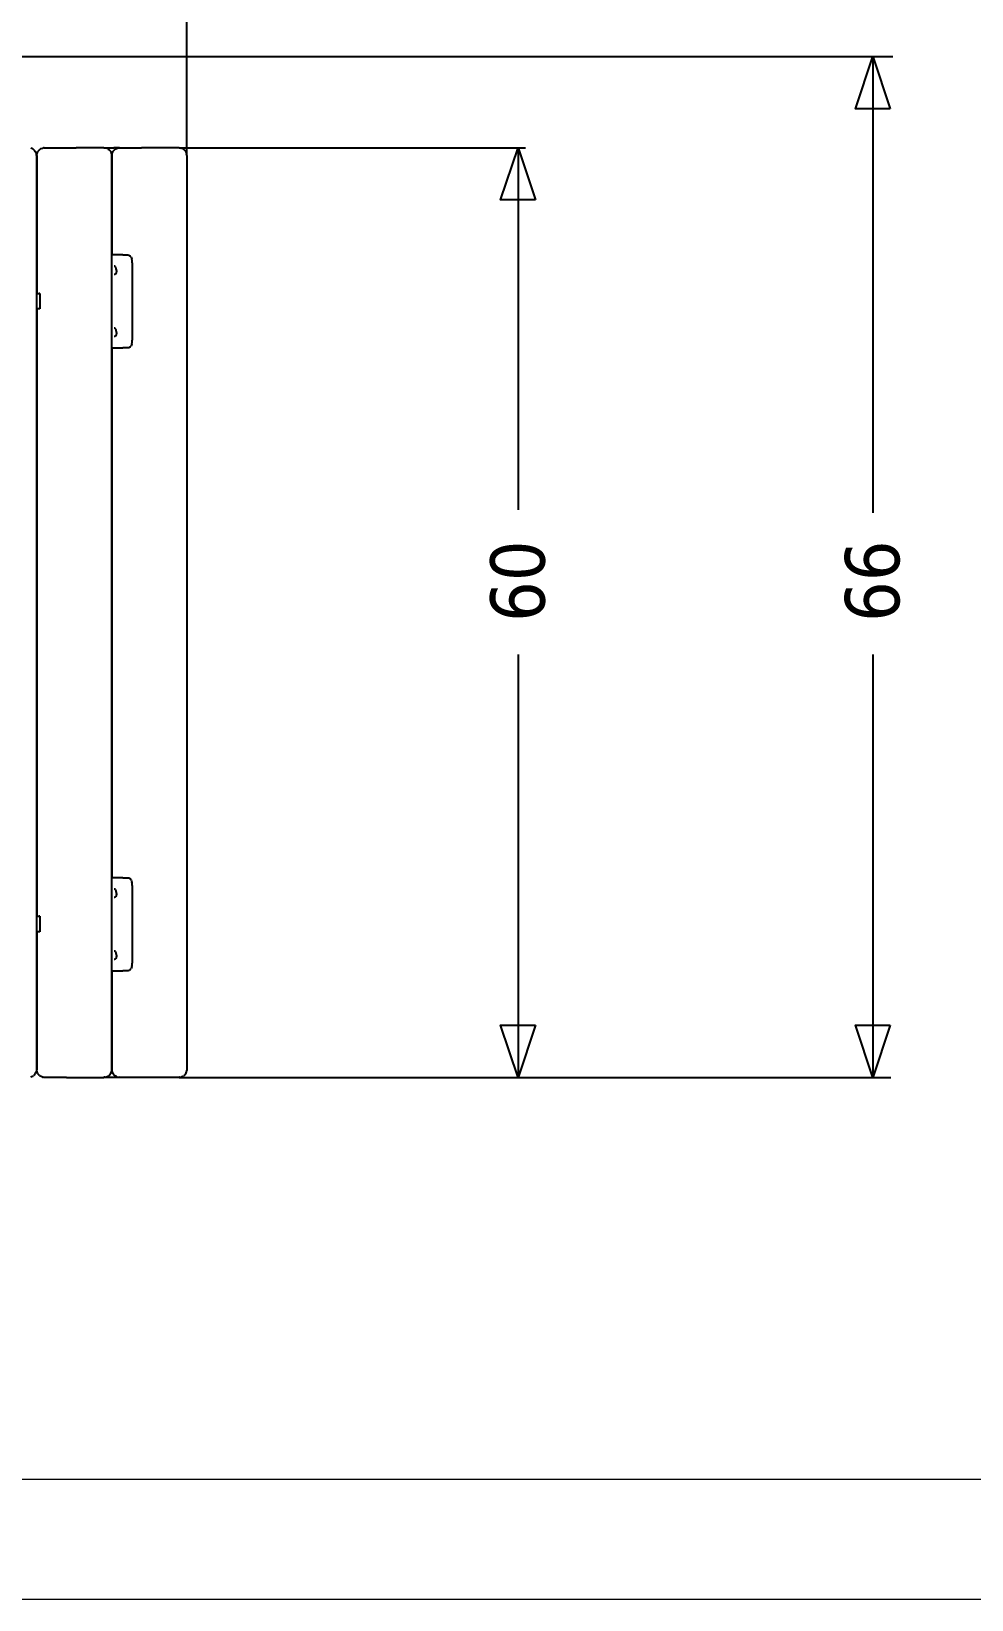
# Model space of a CAD drawing. Header units: inches. Extents: x 15 to 4613, y 7 to 3258.
# Drawn here: x 1724 to 2331, y 7 to 1019 of the extents above; entities that cross this region are included whole.
import ezdxf

# ---------------------------------------------------------------- set-up
doc = ezdxf.new("R2010")
doc.units = ezdxf.units.IN
doc.header["$MEASUREMENT"] = 0
doc.layers.add('tabelka', color=155, linetype='Continuous')
doc.styles.add('Tahoma', font='tahoma.ttf')

msp = doc.modelspace()

# ---------------------------------------------------------------- linework, layer by layer
for p, q in [((1824.6, 939.4), (1824.6, 1347.3)), ((1467.9, 1003.2), (2280.1, 1003.2)), ((2267.1, 1003.2), (2267.1, 708.7)), ((1724.7, 943.9), (1724, 944.2)), ((1725.5, 943.5), (1724.7, 943.9)), ((1725.5, 943.5), (1725.8, 943.2)), ((1725.8, 943.2), (1726.4, 942.7)), ((1726.4, 942.7), (1726.9, 942)), ((1726.9, 942), (1727, 941.7)), ((1727, 941.7), (1727.3, 941.2)), ((1728.2, 941.2), (1728.6, 942)), ((1728.6, 942), (1729.1, 942.7)), ((1729.1, 942.7), (1729.7, 943.2)), ((1729.7, 943.2), (1729.9, 943.4)), ((1729.9, 943.4), (1730, 943.4)), ((1730, 943.5), (1730.7, 943.9)), ((1730, 943.5), (1730, 943.4)), ((1730.7, 943.9), (1731.5, 944.2)), ((1731.6, 944.2), (1731.5, 944.2)), ((1731.6, 944.2), (1731.7, 944.2)), ((1731.7, 944.2), (1731.9, 944.3)), ((1731.9, 944.3), (1732.2, 944.3)), ((1732.5, 944.3), (1732.2, 944.3)), ((1732.5, 944.3), (1732.8, 944.4)), ((1732.8, 944.4), (1746.9, 944.4)), ((1746.9, 944.4), (1753.3, 944.4)), ((1757.1, 944.4), (1753.3, 944.4)), ((1767.3, 944.4), (1757.1, 944.4)), ((1771.1, 944.4), (1767.3, 944.4)), ((1771.1, 944.4), (1771.5, 944.3)), ((1771.1, 944.4), (1777.5, 944.4)), ((1771.5, 944.3), (1771.7, 944.3)), ((1771.7, 944.3), (1772.1, 944.3)), ((1772.1, 944.3), (1772.3, 944.2)), ((1772.3, 944.2), (1772.4, 944.2)), ((1772.4, 944.2), (1772.4, 944.2)), ((1773.2, 943.9), (1772.4, 944.2)), ((1773.7, 943.6), (1773.2, 943.9)), ((1773.2, 943.9), (1773.2, 943.9)), ((1773.9, 943.5), (1773.7, 943.6)), ((1773.9, 943.5), (1774.3, 943.2)), ((1774.3, 943.2), (1774.3, 943.2)), ((1774.3, 943.2), (1774.9, 942.7)), ((1774.9, 942.7), (1775.3, 942.1)), ((1775.3, 942.1), (1775.4, 942)), ((1775.4, 942), (1775.5, 941.7)), ((1775.5, 941.7), (1775.6, 941.5)), ((1775.6, 941.5), (1775.8, 941.2)), ((1776.7, 941.2), (1776.8, 941.5)), ((1776.8, 941.5), (1777, 942)), ((1777, 942), (1777.1, 942.1)), ((1777.1, 942.1), (1777.5, 942.7)), ((1781.3, 944.4), (1777.5, 944.4)), ((1777.5, 942.7), (1778.1, 943.2)), ((1778.1, 943.2), (1778.4, 943.4)), ((1778.1, 943.2), (1778.1, 943.2)), ((1778.1, 943.2), (1778.1, 943.2)), ((1778.4, 943.4), (1778.5, 943.4)), ((1778.5, 943.5), (1778.7, 943.6)), ((1778.5, 943.5), (1778.5, 943.4)), ((1778.7, 943.6), (1778.8, 943.7)), ((1778.7, 943.6), (1778.7, 943.6)), ((1778.8, 943.7), (1778.9, 943.7)), ((1778.9, 943.7), (1779.2, 943.9)), ((1779.2, 943.9), (1780, 944.2)), ((1779.2, 943.9), (1779.2, 943.9)), ((1780.1, 944.2), (1780, 944.2)), ((1780, 944.2), (1780, 944.2)), ((1780.1, 944.2), (1780.3, 944.3)), ((1780.1, 944.2), (1780.1, 944.2)), ((1780.3, 944.3), (1780.7, 944.3)), ((1781, 944.3), (1780.7, 944.3)), ((1781, 944.3), (1781.3, 944.4)), ((1781.3, 944.4), (1791.5, 944.4)), ((1791.5, 944.4), (1795.3, 944.4)), ((1805.5, 944.4), (1795.3, 944.4)), ((1819.6, 944.4), (1805.5, 944.4)), ((1819.6, 944.4), (2043.2, 944.4)), ((1819.6, 944.4), (1819.9, 944.3)), ((1819.9, 944.3), (1820.2, 944.3)), ((1820.2, 944.3), (1820.5, 944.3)), ((1820.5, 944.3), (1820.7, 944.2)), ((1820.7, 944.2), (1820.9, 944.2)), ((1821.7, 943.9), (1820.9, 944.2)), ((1822.4, 943.5), (1821.7, 943.9)), ((1822.4, 943.5), (1822.7, 943.2)), ((1822.7, 943.2), (1823.4, 942.7)), ((1823.4, 942.7), (1823.9, 942)), ((1823.9, 942), (1824, 941.7)), ((1824, 941.7), (1824.2, 941.2)), ((2038.3, 944.4), (2038.3, 710.6)), ((1727.3, 941.2), (1727.3, 941)), ((1727.3, 941), (1727.6, 940.2)), ((1727.6, 939.4), (1727.6, 940.2)), ((1727.6, 940.2), (1727.6, 940.2)), ((1727.6, 939.4), (1727.6, 875.2)), ((1727.8, 939.4), (1727.9, 940)), ((1727.8, 939.4), (1727.8, 875.2)), ((1727.9, 940.2), (1728, 940.3)), ((1727.9, 940), (1727.9, 940.2)), ((1728, 940.3), (1728.1, 941)), ((1728.1, 941), (1728.2, 941.1)), ((1728.2, 941.1), (1728.2, 941.2)), ((1775.8, 941.2), (1775.8, 941)), ((1775.8, 941), (1775.9, 940.8)), ((1775.9, 940.8), (1776, 940.2)), ((1776, 940.2), (1776, 940.1)), ((1776, 940.1), (1776.1, 939.4)), ((1776.1, 939.4), (1776.1, 875.2)), ((1776.3, 939.4), (1776.4, 940)), ((1776.3, 939.4), (1776.3, 875.2)), ((1776.4, 940.3), (1776.5, 940.8)), ((1776.4, 940.2), (1776.4, 940.3)), ((1776.4, 940.1), (1776.4, 940.2)), ((1776.4, 940.1), (1776.4, 940)), ((1776.5, 940.8), (1776.6, 941)), ((1776.6, 941), (1776.7, 941.2)), ((1824.2, 941.2), (1824.3, 941)), ((1824.3, 941), (1824.5, 940.2)), ((1824.6, 939.4), (1824.5, 940.2)), ((1824.5, 940.2), (1824.5, 940.2)), ((1824.6, 939.4), (1824.6, 349.4)), ((1727.8, 875.2), (1727.6, 875.2)), ((1727.6, 875.2), (1727.6, 850.4)), ((1727.8, 875.2), (1727.8, 850.4)), ((1727.9, 875.2), (1727.8, 875.2)), ((1728, 875.2), (1727.9, 875.2)), ((1776.3, 875.2), (1776.1, 875.2)), ((1776.1, 875.2), (1776.1, 815.2)), ((1776.5, 875.2), (1776.3, 875.2)), ((1776.6, 875.2), (1776.5, 875.2)), ((1776.7, 875.2), (1776.6, 875.2)), ((1777, 875.2), (1776.7, 875.2)), ((1783.4, 875.2), (1777, 875.2)), ((1783.4, 875.2), (1786.9, 875.2)), ((1786.9, 875.2), (1787.3, 875.1)), ((1787.3, 875.1), (1787.7, 874.9)), ((1787.7, 874.9), (1788, 874.6)), ((1788.4, 874.2), (1788, 874.6)), ((1788.7, 873.7), (1788.4, 874.2)), ((1788.7, 873.7), (1788.9, 873.1)), ((1788.9, 873.1), (1789.1, 872.4)), ((1789.3, 871.7), (1789.1, 872.4)), ((1789.4, 871), (1789.3, 871.7)), ((1789.4, 870.2), (1789.4, 871)), ((1778, 867.9), (1777.8, 867.9)), ((1778, 862.5), (1777.8, 862.5)), ((1778.3, 867.7), (1778, 867.9)), ((1778.3, 862.6), (1778, 862.5)), ((1778.6, 867.5), (1778.3, 867.7)), ((1778.6, 862.8), (1778.3, 862.6)), ((1778.8, 867.2), (1778.6, 867.5)), ((1778.8, 863.2), (1778.6, 862.8)), ((1779, 866.8), (1778.8, 867.2)), ((1779, 863.6), (1778.8, 863.2)), ((1779.1, 866.3), (1779, 866.8)), ((1779.1, 864.1), (1779, 863.6)), ((1779.2, 865.7), (1779.1, 866.3)), ((1779.2, 864.6), (1779.1, 864.1)), ((1779.3, 865.2), (1779.2, 865.7)), ((1779.3, 865.2), (1779.2, 864.6)), ((1789.4, 870.2), (1789.4, 820.2)), ((1727.6, 850.4), (1727.8, 850.4)), ((1727.6, 850.4), (1727.6, 840.4)), ((1727.8, 850.4), (1727.9, 850.4)), ((1727.9, 850.4), (1728, 850.4)), ((1728, 850.4), (1728.2, 850.4)), ((1728.2, 850.4), (1728.4, 850.4)), ((1728.4, 850.4), (1728.5, 850.4)), ((1728.5, 850.4), (1729.3, 850.4)), ((1729.8, 850.4), (1729.3, 850.4)), ((1729.8, 850.4), (1729.9, 850.4)), ((1729.9, 850.4), (1729.9, 840.4)), ((1727.8, 840.4), (1727.6, 840.4)), ((1727.6, 840.4), (1727.6, 840)), ((1727.9, 840.4), (1727.8, 840.4)), ((1727.8, 840.4), (1727.8, 840)), ((1728, 840.4), (1727.9, 840.4)), ((1728.2, 840.4), (1728, 840.4)), ((1728.4, 840.4), (1728.2, 840.4)), ((1728.5, 840.4), (1728.4, 840.4)), ((1729.3, 840.4), (1728.5, 840.4)), ((1729.8, 840.4), (1729.3, 840.4)), ((1729.9, 840.4), (1729.8, 840.4)), ((1727.8, 840), (1727.6, 840)), ((1727.6, 840), (1727.6, 815.2)), ((1727.9, 840), (1727.8, 840)), ((1727.8, 840), (1727.8, 815.2)), ((1728, 840), (1727.9, 840)), ((1778, 827.9), (1777.8, 827.9)), ((1778, 822.5), (1777.8, 822.5)), ((1778.3, 827.7), (1778, 827.9)), ((1778.3, 822.6), (1778, 822.5)), ((1778.6, 827.5), (1778.3, 827.7)), ((1778.6, 822.8), (1778.3, 822.6)), ((1778.8, 827.2), (1778.6, 827.5)), ((1778.8, 823.2), (1778.6, 822.8)), ((1779, 826.8), (1778.8, 827.2)), ((1779, 823.6), (1778.8, 823.2)), ((1779.1, 826.3), (1779, 826.8)), ((1779.1, 824.1), (1779, 823.6)), ((1779.2, 825.7), (1779.1, 826.3)), ((1779.2, 824.6), (1779.1, 824.1)), ((1779.3, 825.2), (1779.2, 825.7)), ((1779.3, 825.2), (1779.2, 824.6)), ((1789.4, 819.4), (1789.4, 820.2)), ((1727.6, 815.2), (1727.8, 815.2)), ((1727.6, 815.2), (1727.6, 473.2)), ((1727.8, 815.2), (1727.8, 473.2)), ((1727.8, 815.2), (1727.9, 815.2)), ((1727.9, 815.2), (1728, 815.2)), ((1776.1, 815.2), (1776.3, 815.2)), ((1776.1, 815.2), (1776.1, 473.2)), ((1776.3, 815.2), (1776.3, 473.2)), ((1776.3, 815.2), (1776.5, 815.2)), ((1776.5, 815.2), (1776.6, 815.2)), ((1776.6, 815.2), (1776.7, 815.2)), ((1776.7, 815.2), (1777, 815.2)), ((1777, 815.2), (1783.4, 815.2)), ((1786.9, 815.2), (1783.4, 815.2)), ((1787.3, 815.2), (1786.9, 815.2)), ((1787.7, 815.4), (1787.3, 815.2)), ((1788, 815.7), (1787.7, 815.4)), ((1788, 815.7), (1788.4, 816.1)), ((1788.4, 816.1), (1788.7, 816.6)), ((1788.9, 817.2), (1788.7, 816.6)), ((1789.1, 817.9), (1788.9, 817.2)), ((1789.1, 817.9), (1789.3, 818.6)), ((1789.3, 818.6), (1789.4, 819.4)), ((2038.3, 617.3), (2038.3, 344.4)), ((2267.1, 617.3), (2267.1, 344.4)), ((1727.8, 473.2), (1727.6, 473.2)), ((1727.6, 473.2), (1727.6, 448.4)), ((1727.8, 473.2), (1727.8, 448.4)), ((1727.9, 473.2), (1727.8, 473.2)), ((1728, 473.2), (1727.9, 473.2)), ((1776.3, 473.2), (1776.1, 473.2)), ((1776.1, 473.2), (1776.1, 413.2)), ((1776.5, 473.2), (1776.3, 473.2)), ((1776.6, 473.2), (1776.5, 473.2)), ((1776.7, 473.2), (1776.6, 473.2)), ((1777, 473.2), (1776.7, 473.2)), ((1783.4, 473.2), (1777, 473.2)), ((1778, 465.9), (1777.8, 465.9)), ((1778.3, 465.8), (1778, 465.9)), ((1778.6, 465.6), (1778.3, 465.8)), ((1783.4, 473.2), (1786.9, 473.2)), ((1786.9, 473.2), (1787.3, 473.2)), ((1787.3, 473.2), (1787.7, 473)), ((1787.7, 473), (1788, 472.7)), ((1788.4, 472.3), (1788, 472.7)), ((1788.7, 471.8), (1788.4, 472.3)), ((1788.7, 471.8), (1788.9, 471.2)), ((1788.9, 471.2), (1789.1, 470.5)), ((1789.3, 469.8), (1789.1, 470.5)), ((1789.4, 469), (1789.3, 469.8)), ((1789.4, 468.2), (1789.4, 469)), ((1789.4, 468.2), (1789.4, 418.2)), ((1778, 460.5), (1777.8, 460.5)), ((1778.3, 460.7), (1778, 460.5)), ((1778.6, 460.9), (1778.3, 460.7)), ((1778.8, 465.2), (1778.6, 465.6)), ((1778.8, 461.2), (1778.6, 460.9)), ((1779, 464.8), (1778.8, 465.2)), ((1779, 461.6), (1778.8, 461.2)), ((1779.1, 464.3), (1779, 464.8)), ((1779.1, 462.1), (1779, 461.6)), ((1779.2, 463.8), (1779.1, 464.3)), ((1779.2, 462.7), (1779.1, 462.1)), ((1779.3, 463.2), (1779.2, 463.8)), ((1779.3, 463.2), (1779.2, 462.7)), ((1727.6, 448.4), (1727.8, 448.4)), ((1727.6, 448.4), (1727.6, 438.4)), ((1727.8, 448.4), (1727.9, 448.4)), ((1727.9, 448.4), (1728, 448.4)), ((1728, 448.4), (1728.2, 448.4)), ((1728.2, 448.4), (1728.4, 448.4)), ((1728.4, 448.4), (1728.5, 448.4)), ((1728.5, 448.4), (1729.3, 448.4)), ((1729.8, 448.4), (1729.3, 448.4)), ((1729.8, 448.4), (1729.9, 448.4)), ((1729.9, 448.4), (1729.9, 438.4)), ((1727.8, 438.4), (1727.6, 438.4)), ((1727.6, 438.4), (1727.6, 438)), ((1727.8, 438), (1727.6, 438)), ((1727.6, 438), (1727.6, 413.2)), ((1727.8, 438.4), (1727.8, 438)), ((1727.9, 438.4), (1727.8, 438.4)), ((1727.8, 438), (1727.8, 413.2)), ((1727.9, 438), (1727.8, 438)), ((1728, 438.4), (1727.9, 438.4)), ((1728, 438), (1727.9, 438)), ((1728.2, 438.4), (1728, 438.4)), ((1728.4, 438.4), (1728.2, 438.4)), ((1728.5, 438.4), (1728.4, 438.4)), ((1729.3, 438.4), (1728.5, 438.4)), ((1729.8, 438.4), (1729.3, 438.4)), ((1729.9, 438.4), (1729.8, 438.4)), ((1778, 425.9), (1777.8, 425.9)), ((1778.3, 425.8), (1778, 425.9)), ((1778.6, 425.6), (1778.3, 425.8)), ((1778.8, 425.2), (1778.6, 425.6)), ((1779, 424.8), (1778.8, 425.2)), ((1778, 420.5), (1777.8, 420.5)), ((1778.3, 420.7), (1778, 420.5)), ((1778.6, 420.9), (1778.3, 420.7)), ((1778.8, 421.2), (1778.6, 420.9)), ((1779, 421.6), (1778.8, 421.2)), ((1779.1, 424.3), (1779, 424.8)), ((1779.1, 422.1), (1779, 421.6)), ((1779.2, 423.8), (1779.1, 424.3)), ((1779.2, 422.7), (1779.1, 422.1)), ((1779.3, 423.2), (1779.2, 423.8)), ((1779.3, 423.2), (1779.2, 422.7)), ((1788.9, 415.3), (1788.7, 414.7)), ((1789.1, 416), (1788.9, 415.3)), ((1789.1, 416), (1789.3, 416.7)), ((1789.3, 416.7), (1789.4, 417.4)), ((1789.4, 417.4), (1789.4, 418.2)), ((1727.6, 413.2), (1727.8, 413.2)), ((1727.6, 413.2), (1727.6, 349.4)), ((1727.8, 413.2), (1727.8, 349.4)), ((1727.8, 413.2), (1727.9, 413.2)), ((1727.9, 413.2), (1728, 413.2)), ((1776.1, 413.2), (1776.3, 413.2)), ((1776.1, 413.2), (1776.1, 349.4)), ((1776.3, 413.2), (1776.3, 349.4)), ((1776.3, 413.2), (1776.5, 413.2)), ((1776.5, 413.2), (1776.6, 413.2)), ((1776.6, 413.2), (1776.7, 413.2)), ((1776.7, 413.2), (1777, 413.2)), ((1777, 413.2), (1783.4, 413.2)), ((1786.9, 413.2), (1783.4, 413.2)), ((1787.3, 413.3), (1786.9, 413.2)), ((1787.7, 413.5), (1787.3, 413.3)), ((1788, 413.8), (1787.7, 413.5)), ((1788, 413.8), (1788.4, 414.2)), ((1788.4, 414.2), (1788.7, 414.7)), ((1724, 344.6), (1724.7, 344.9)), ((1724.7, 344.9), (1725.5, 345.3)), ((1725.5, 345.3), (1725.8, 345.6)), ((1726.4, 346.1), (1725.8, 345.6)), ((1726.9, 346.8), (1726.4, 346.1)), ((1726.9, 346.8), (1727, 347.1)), ((1727.3, 347.6), (1727, 347.1)), ((1727.6, 348.6), (1727.3, 347.8)), ((1727.3, 347.6), (1727.3, 347.8)), ((1727.6, 349.4), (1727.6, 348.6)), ((1727.9, 348.6), (1727.8, 349.4)), ((1728, 348.5), (1727.9, 348.6)), ((1728.1, 347.8), (1728, 348.5)), ((1728.1, 347.8), (1728.2, 347.7)), ((1728.2, 347.6), (1728.2, 347.7)), ((1728.6, 346.8), (1728.2, 347.6)), ((1729.1, 346.1), (1728.6, 346.8)), ((1729.7, 345.6), (1729.1, 346.1)), ((1729.7, 345.6), (1730, 345.3)), ((1730.7, 344.9), (1730, 345.3)), ((1731.5, 344.6), (1730.7, 344.9)), ((1731.5, 344.6), (1732.2, 344.5)), ((1732.8, 344.4), (1732.2, 344.5)), ((1746.9, 344.4), (1732.8, 344.4)), ((1746.9, 344.4), (1771.1, 344.4)), ((1771.5, 344.5), (1771.1, 344.4)), ((1781.3, 344.4), (1771.1, 344.4)), ((1771.7, 344.5), (1771.5, 344.5)), ((1771.7, 344.5), (1772.4, 344.6)), ((1772.5, 344.6), (1772.4, 344.6)), ((1773.2, 344.9), (1772.5, 344.6)), ((1773.2, 344.9), (1773.7, 345.2)), ((1773.7, 345.2), (1773.9, 345.3)), ((1773.9, 345.3), (1774.3, 345.6)), ((1774.9, 346.1), (1774.3, 345.6)), ((1774.3, 345.6), (1774.3, 345.6)), ((1775.3, 346.7), (1774.9, 346.1)), ((1775.4, 346.8), (1775.3, 346.7)), ((1775.4, 346.8), (1775.5, 347.1)), ((1775.6, 347.3), (1775.5, 347.1)), ((1775.8, 347.6), (1775.6, 347.3)), ((1775.9, 348), (1775.8, 347.8)), ((1775.8, 347.6), (1775.8, 347.8)), ((1776, 348.6), (1775.9, 348)), ((1776.1, 349.4), (1776, 348.7)), ((1776, 348.7), (1776, 348.6)), ((1776.3, 349.3), (1776.3, 349.4)), ((1776.4, 348.7), (1776.3, 349.3)), ((1776.4, 348.6), (1776.4, 348.7)), ((1776.4, 348.5), (1776.4, 348.6)), ((1776.6, 348), (1776.4, 348.5)), ((1776.6, 347.8), (1776.6, 348)), ((1776.6, 347.7), (1776.6, 347.8)), ((1776.6, 347.7), (1776.7, 347.6)), ((1776.8, 347.3), (1776.7, 347.6)), ((1777, 346.8), (1776.8, 347.3)), ((1777.1, 346.7), (1777, 346.8)), ((1777.5, 346.1), (1777.1, 346.7)), ((1778.1, 345.6), (1777.5, 346.1)), ((1778.1, 345.6), (1778.5, 345.3)), ((1778.1, 345.6), (1778.1, 345.6)), ((1778.7, 345.2), (1778.5, 345.3)), ((1779.2, 344.9), (1778.7, 345.2)), ((1779.2, 344.9), (1779.2, 344.9)), ((1780, 344.6), (1779.2, 344.9)), ((1780, 344.6), (1780.7, 344.5)), ((1780, 344.6), (1780, 344.6)), ((1781.3, 344.4), (1780.7, 344.5)), ((1795.3, 344.4), (1781.3, 344.4)), ((1819.6, 344.4), (1795.3, 344.4)), ((1819.9, 344.5), (1819.6, 344.4)), ((1819.6, 344.4), (2161.7, 344.4)), ((1820.2, 344.5), (1819.9, 344.5)), ((1820.2, 344.5), (1820.9, 344.6)), ((1820.9, 344.6), (1821.7, 344.9)), ((1821.7, 344.9), (1822.4, 345.3)), ((1822.4, 345.3), (1822.7, 345.6)), ((1823.4, 346.1), (1822.7, 345.6)), ((1823.9, 346.8), (1823.4, 346.1)), ((1823.9, 346.8), (1824, 347.1)), ((1824.2, 347.6), (1824, 347.1)), ((1824.2, 347.6), (1824.3, 347.8)), ((1824.5, 348.6), (1824.3, 347.8)), ((1824.6, 349.4), (1824.5, 348.6)), ((1936.7, 344.4), (2278.8, 344.4))]:
    msp.add_line(p, q)
at = {"layer": 'tabelka', "lineweight": 5}
for points in [[(15.4, 3258.2), (4613, 3258.2), (4613, 7.4), (15.4, 7.4)], [(92.8, 3180.8), (4535.6, 3180.8), (4535.6, 84.8), (92.8, 84.8)]]:
    msp.add_lwpolyline(points, close=True, dxfattribs=at)

# ---------------------------------------------------------------- texts
at = {"char_height": 35.01, "width": 0.1, "attachment_point": 7, "rotation": 90, "style": 'Tahoma'}
for s, insert in [('{66}', (2284.9, 638.4)), ('{60}', (2056.1, 638.4))]:
    msp.add_mtext(s, dxfattribs=dict(at, insert=insert))

# ---------------------------------------------------------------- meshes
mesh = msp.add_polyface()
corners = [(2278.4, 969.5), (2255.9, 969.5), (2267.1, 1003.2)]
mesh.append_faces([[corners[k] for k in face] for face in [(0, 1, 2)]])
mesh = msp.add_polyface()
corners = [(2049.5, 910.7), (2027, 910.7), (2038.3, 944.4)]
mesh.append_faces([[corners[k] for k in face] for face in [(0, 1, 2)]])
mesh = msp.add_polyface()
corners = [(2049.5, 378.1), (2038.3, 344.4), (2027, 378.1)]
mesh.append_faces([[corners[k] for k in face] for face in [(0, 1, 2)]])
mesh = msp.add_polyface()
corners = [(2278.4, 378.1), (2267.1, 344.4), (2255.9, 378.1)]
mesh.append_faces([[corners[k] for k in face] for face in [(0, 1, 2)]])

doc.saveas('drawing.dxf')
